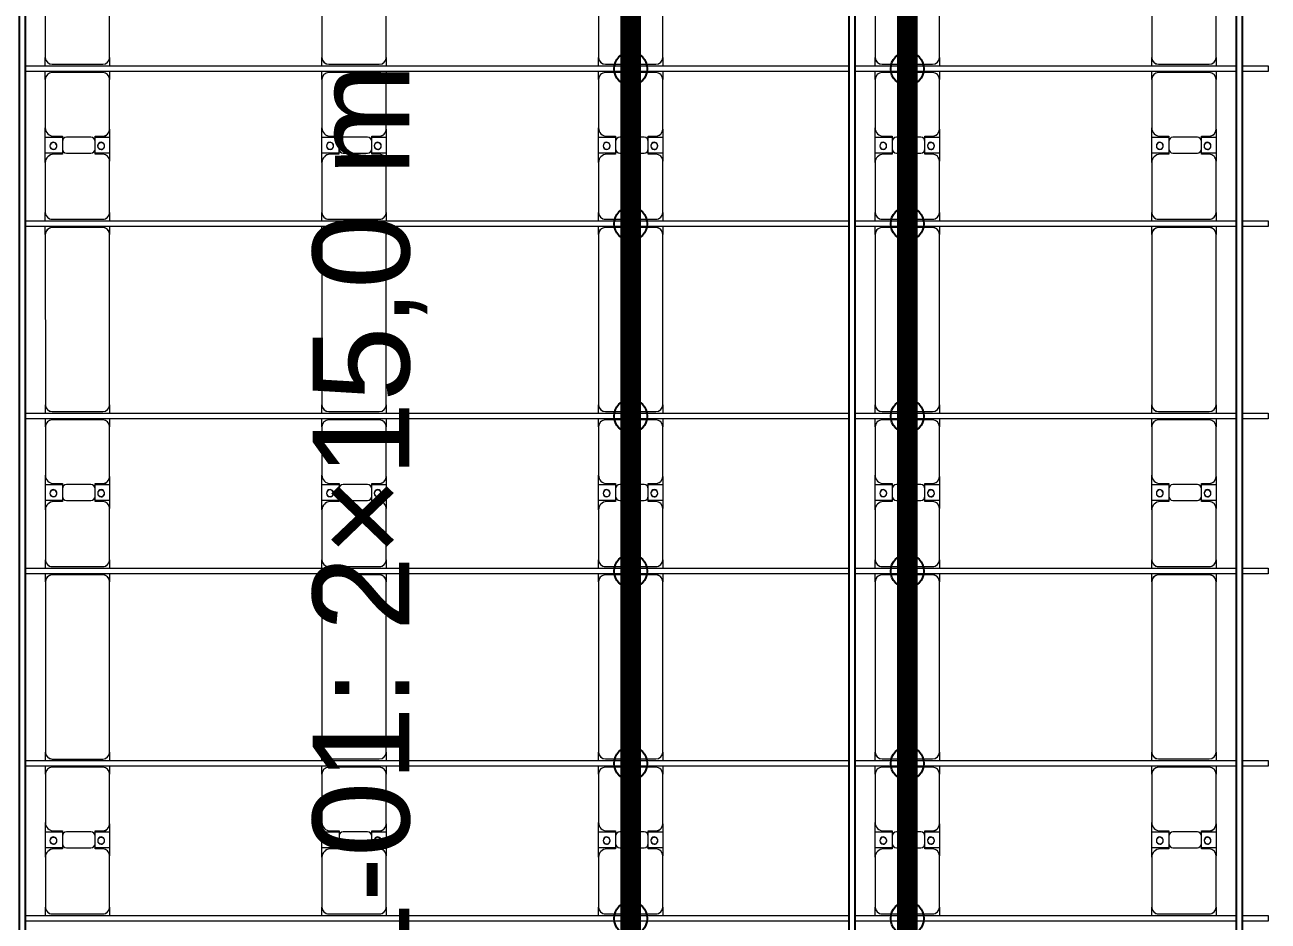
# Model space of a CAD drawing. Header units: millimetres. Extents: x -496478 to -186190, y -204059 to -87354.
# Drawn here: x -299121 to -290132, y -183839 to -177363 of the extents above; entities that cross this region are included whole.
import ezdxf

# ---------------------------------------------------------------- set-up
doc = ezdxf.new("R2010")
doc.units = ezdxf.units.MM
for name, color, linetype, lineweight in [('A-DETL-MBND', 5, 'Continuous', 9), ('A-GENM', 13, 'Continuous', 9), ('S-BEAM', 12, 'Continuous', 9)]:
    doc.layers.add(name, color=color, linetype=linetype, lineweight=lineweight)
doc.layers.add('GC-GHI CHU', color=2, linetype='Continuous')
doc.layers.add('GC-HOP 40x60 GIA CUONG', color=1, linetype='Continuous')
doc.styles.add('GC_VN', font='arial.ttf')

# ---------------------------------------------------------------- blocks, each defined once
blk = doc.blocks.new('Dầm C52 - Dầm C52-24761-BỐ TRÍ KHUNG KẾT CẤU BÈ PIN 01')
at = {"layer": 'S-BEAM', "color": 1}
for p, q in [((-20588.5, -20), (-20588.5, 20)), ((-20588.5, 20), (-20400, 20)), ((-20360, 20), (-17600, 20)), ((-17560, 20), (-11600, 20)), ((-20400, -20), (-20588.5, -20)), ((-17600, -20), (-20360, -20)), ((-11600, -20), (-17560, -20))]:
    blk.add_line(p, q, dxfattribs=at)
blk = doc.blocks.new('Dai phao do pin - DẢI PHAO ĐỠ PIN-V91-BỐ TRÍ KHUNG KẾT CẤU BÈ PIN 01')
at = {"layer": 'A-DETL-MBND', "color": 8}
for p, q in [((3218, 241.6), (3279.7, 241.6)), ((3229.7, 191.6), (3229.7, -173.4)), ((3639.7, 241.6), (3279.7, 241.6)), ((3639.7, 241.6), (3822.2, 241.6)), ((3699.7, 118.2), (3699.7, 181.6)), ((3707.8, 241.6), (3890.3, 241.6)), ((3707.8, 118.2), (3707.8, 241.6)), ((3822.2, 241.6), (3822.2, 118.2)), ((3830.3, 181.6), (3830.3, 118.2)), ((4240.3, 241.6), (3890.3, 241.6)), ((4240.3, 241.6), (4298, 241.6)), ((4290.3, -173.4), (4290.3, 191.6)), ((4338, 241.6), (4399.7, 241.6)), ((4349.7, 191.6), (4349.7, -173.4)), ((5630.3, 241.6), (4399.7, 241.6)), ((5630.3, 241.6), (5688, 241.6)), ((5680.3, -173.4), (5680.3, 191.6)), ((5728, 241.6), (5789.7, 241.6)), ((5739.7, 191.6), (5739.7, -173.4)), ((6149.7, 241.6), (5789.7, 241.6)), ((6149.7, 241.6), (6332.2, 241.6)), ((6209.7, 118.2), (6209.7, 181.6)), ((6217.8, 241.6), (6400.3, 241.6)), ((6217.8, 118.2), (6217.8, 241.6)), ((6332.2, 241.6), (6332.2, 118.2)), ((6340.3, 181.6), (6340.3, 118.2)), ((6750.3, 241.6), (6400.3, 241.6)), ((6750.3, 241.6), (6808, 241.6)), ((6800.3, -173.4), (6800.3, 191.6)), ((6848, 241.6), (6909.7, 241.6)), ((6859.7, 191.6), (6859.7, -173.4)), ((8140.3, 241.6), (6909.7, 241.6)), ((8140.3, 241.6), (8198, 241.6)), ((8190.3, -173.4), (8190.3, 191.6)), ((8238, 241.6), (8299.7, 241.6)), ((8249.7, 191.6), (8249.7, -173.4)), ((8659.7, 241.6), (8299.7, 241.6)), ((8659.7, 241.6), (8842.2, 241.6)), ((8719.7, 118.2), (8719.7, 181.6)), ((8727.8, 241.6), (8910.3, 241.6)), ((8727.8, 118.2), (8727.8, 241.6)), ((8842.2, 241.6), (8842.2, 118.2)), ((8850.3, 181.6), (8850.3, 118.2)), ((9260.3, 241.6), (8910.3, 241.6)), ((9260.3, 241.6), (9318, 241.6)), ((9310.3, -173.4), (9310.3, 191.6)), ((9358, 241.6), (9419.7, 241.6)), ((9369.7, 191.6), (9369.7, -173.4)), ((10650.3, 241.6), (9419.7, 241.6)), ((3792.2, 118.2), (3699.7, 118.2)), ((3830.3, 118.2), (3737.8, 118.2)), ((6302.2, 118.2), (6209.7, 118.2)), ((6340.3, 118.2), (6247.8, 118.2)), ((8812.2, 118.2), (8719.7, 118.2)), ((8850.3, 118.2), (8757.8, 118.2)), ((3707.8, 88.2), (3707.8, -88.2)), ((3822.2, -88.2), (3822.2, 88.2)), ((6217.8, 88.2), (6217.8, -88.2)), ((6332.2, -88.2), (6332.2, 88.2)), ((8727.8, 88.2), (8727.8, -88.2)), ((8842.2, -88.2), (8842.2, 88.2)), ((3699.7, -173.4), (3699.7, -118.2)), ((3699.7, -118.2), (3792.2, -118.2)), ((3707.8, -223.4), (3707.8, -118.2)), ((3737.8, -118.2), (3830.3, -118.2)), ((3822.2, -118.2), (3822.2, -223.4)), ((3830.3, -118.2), (3830.3, -173.4)), ((6209.7, -173.4), (6209.7, -118.2)), ((6209.7, -118.2), (6302.2, -118.2)), ((6217.8, -223.4), (6217.8, -118.2)), ((6247.8, -118.2), (6340.3, -118.2)), ((6332.2, -118.2), (6332.2, -223.4)), ((6340.3, -118.2), (6340.3, -173.4)), ((8719.7, -173.4), (8719.7, -118.2)), ((8719.7, -118.2), (8812.2, -118.2)), ((8727.8, -223.4), (8727.8, -118.2)), ((8757.8, -118.2), (8850.3, -118.2)), ((8842.2, -118.2), (8842.2, -223.4)), ((8850.3, -118.2), (8850.3, -173.4)), ((3279.7, -223.4), (3218, -223.4)), ((3279.7, -223.4), (3649.7, -223.4)), ((3822.2, -223.4), (3649.7, -223.4)), ((3880.3, -223.4), (3707.8, -223.4)), ((3880.3, -223.4), (4240.3, -223.4)), ((4298, -223.4), (4240.3, -223.4)), ((4399.7, -223.4), (4338, -223.4)), ((4399.7, -223.4), (5630.3, -223.4)), ((5688, -223.4), (5630.3, -223.4)), ((5789.7, -223.4), (5728, -223.4)), ((5789.7, -223.4), (6159.7, -223.4)), ((6332.2, -223.4), (6159.7, -223.4)), ((6390.3, -223.4), (6217.8, -223.4)), ((6390.3, -223.4), (6750.3, -223.4)), ((6808, -223.4), (6750.3, -223.4)), ((6909.7, -223.4), (6848, -223.4)), ((6909.7, -223.4), (8140.3, -223.4)), ((8198, -223.4), (8140.3, -223.4)), ((8299.7, -223.4), (8238, -223.4)), ((8299.7, -223.4), (8669.7, -223.4)), ((8842.2, -223.4), (8669.7, -223.4)), ((8900.3, -223.4), (8727.8, -223.4)), ((8900.3, -223.4), (9260.3, -223.4)), ((9318, -223.4), (9260.3, -223.4)), ((9419.7, -223.4), (9358, -223.4)), ((9419.7, -223.4), (10650.3, -223.4))]:
    blk.add_line(p, q, dxfattribs=at)
for centre, radius, start, end in [((3279.7, 191.6), 50, 90, 180), ((3279.7, 191.6), 50, 135, 180), ((3639.7, 181.6), 60, 360, 90), ((3639.7, 181.6), 60, 360, 45), ((3758.6, 183.2), 25, 360, 180), ((3758.6, 183.2), 25, 180, 0), ((3761.4, 183.2), 25, 0, 180), ((3761.4, 183.2), 25, 180, 0), ((3761.4, 183.2), 25, 180, 195), ((3890.3, 181.6), 60, 90, 180), ((3890.3, 181.6), 60, 135, 180), ((4240.3, 191.6), 50, 360, 90), ((4240.3, 191.6), 50, 360, 45), ((4399.7, 191.6), 50, 90, 180), ((4399.7, 191.6), 50, 105, 180), ((5630.3, 191.6), 50, 360, 90), ((5630.3, 191.6), 50, 15, 90), ((5789.7, 191.6), 50, 90, 180), ((5789.7, 191.6), 50, 135, 180), ((6149.7, 181.6), 60, 0, 90), ((6149.7, 181.6), 60, 0, 45), ((6268.6, 183.2), 25, 0, 180), ((6268.6, 183.2), 25, 180, 360), ((6271.4, 183.2), 25, 0, 180), ((6271.4, 183.2), 25, 180, 0), ((6271.4, 183.2), 25, 180, 195), ((6400.3, 181.6), 60, 90, 180), ((6400.3, 181.6), 60, 135, 180), ((6750.3, 191.6), 50, 360, 90), ((6750.3, 191.6), 50, 360, 45), ((6909.7, 191.6), 50, 90, 180), ((6909.7, 191.6), 50, 105, 180), ((8140.3, 191.6), 50, 360, 90), ((8140.3, 191.6), 50, 15, 90), ((8299.7, 191.6), 50, 90, 180), ((8299.7, 191.6), 50, 135, 180), ((8659.7, 181.6), 60, 0, 90), ((8659.7, 181.6), 60, 0, 45), ((8778.6, 183.2), 25, 360, 180), ((8778.6, 183.2), 25, 180, 360), ((8781.4, 183.2), 25, 360, 180), ((8781.4, 183.2), 25, 180, 0), ((8781.4, 183.2), 25, 180, 195), ((8910.3, 181.6), 60, 90, 180), ((8910.3, 181.6), 60, 135, 180), ((9260.3, 191.6), 50, 360, 90), ((9260.3, 191.6), 50, 360, 45), ((9419.7, 191.6), 50, 90, 180), ((9419.7, 191.6), 50, 105, 180), ((3737.8, 88.2), 30, 90, 180), ((3792.2, 88.2), 30, 360, 90), ((6247.8, 88.2), 30, 90, 180), ((6302.2, 88.2), 30, 360, 90), ((8757.8, 88.2), 30, 90, 180), ((8812.2, 88.2), 30, 360, 90), ((3737.8, -88.2), 30, 180, 270), ((3792.2, -88.2), 30, 270, 360), ((6247.8, -88.2), 30, 180, 270), ((6302.2, -88.2), 30, 270, 360), ((8757.8, -88.2), 30, 180, 270), ((8812.2, -88.2), 30, 270, 360), ((3279.7, -173.4), 50, 180, 270), ((3279.7, -173.4), 50, 180, 225), ((3649.7, -173.4), 50, 270, 360), ((3649.7, -173.4), 50, 315, 360), ((3758.6, -161.8), 25, 0, 180), ((3758.6, -161.8), 25, 180, 0), ((3761.4, -161.8), 25, 0, 180), ((3761.4, -161.8), 25, 120, 180), ((3761.4, -161.8), 25, 180, 0), ((3761.4, -161.8), 25, 75, 105), ((3758.6, -161.8), 25, 75, 90), ((3758.6, -161.8), 25, 30, 45), ((3758.6, -161.8), 25, 0, 15), ((3880.3, -173.4), 50, 180, 270), ((3880.3, -173.4), 50, 180, 225), ((4240.3, -173.4), 50, 270, 360), ((4240.3, -173.4), 50, 315, 360), ((4399.7, -173.4), 50, 180, 270), ((4399.7, -173.4), 50, 180, 270), ((5630.3, -173.4), 50, 270, 360), ((5630.3, -173.4), 50, 285, 360), ((5789.7, -173.4), 50, 180, 270), ((5789.7, -173.4), 50, 180, 225), ((6159.7, -173.4), 50, 270, 360), ((6159.7, -173.4), 50, 315, 360), ((6268.6, -161.8), 25, 0, 180), ((6268.6, -161.8), 25, 180, 0), ((6271.4, -161.8), 25, 0, 180), ((6271.4, -161.8), 25, 120, 180), ((6271.4, -161.8), 25, 180, 360), ((6271.4, -161.8), 25, 75, 105), ((6268.6, -161.8), 25, 75, 90), ((6268.6, -161.8), 25, 30, 45), ((6268.6, -161.8), 25, 0, 15), ((6390.3, -173.4), 50, 180, 270), ((6390.3, -173.4), 50, 180, 225), ((6750.3, -173.4), 50, 270, 360), ((6750.3, -173.4), 50, 315, 360), ((6909.7, -173.4), 50, 180, 270), ((6909.7, -173.4), 50, 180, 270), ((8140.3, -173.4), 50, 270, 360), ((8140.3, -173.4), 50, 285, 360), ((8299.7, -173.4), 50, 180, 270), ((8299.7, -173.4), 50, 180, 225), ((8669.7, -173.4), 50, 270, 0), ((8669.7, -173.4), 50, 315, 360), ((8778.6, -161.8), 25, 0, 180), ((8778.6, -161.8), 25, 180, 0), ((8781.4, -161.8), 25, 0, 180), ((8781.4, -161.8), 25, 120, 180), ((8781.4, -161.8), 25, 180, 0), ((8781.4, -161.8), 25, 75, 105), ((8778.6, -161.8), 25, 75, 90), ((8778.6, -161.8), 25, 30, 45), ((8778.6, -161.8), 25, 0, 15), ((8900.3, -173.4), 50, 180, 270), ((8900.3, -173.4), 50, 180, 225), ((9260.3, -173.4), 50, 270, 360), ((9260.3, -173.4), 50, 315, 360), ((9419.7, -173.4), 50, 180, 270), ((9419.7, -173.4), 50, 180, 270)]:
    blk.add_arc(centre, radius, start, end, dxfattribs=at)
blk = doc.blocks.new('Dai phao do pin - DẢI PHAO ĐỠ PIN-V92-BỐ TRÍ KHUNG KẾT CẤU BÈ PIN 01')
at = {"layer": 'A-DETL-MBND', "color": 8}
for p, q in [((3218, 241.6), (3279.7, 241.6)), ((3229.7, 191.6), (3229.7, -173.4)), ((3639.7, 241.6), (3279.7, 241.6)), ((3639.7, 241.6), (3822.2, 241.6)), ((3699.7, 118.2), (3699.7, 181.6)), ((3707.8, 241.6), (3890.3, 241.6)), ((3707.8, 118.2), (3707.8, 241.6)), ((3822.2, 241.6), (3822.2, 118.2)), ((3830.3, 181.6), (3830.3, 118.2)), ((4240.3, 241.6), (3890.3, 241.6)), ((4240.3, 241.6), (4298, 241.6)), ((4290.3, -173.4), (4290.3, 191.6)), ((4338, 241.6), (4399.7, 241.6)), ((4349.7, 191.6), (4349.7, -173.4)), ((5630.3, 241.6), (4399.7, 241.6)), ((5630.3, 241.6), (5688, 241.6)), ((5680.3, -173.4), (5680.3, 191.6)), ((5728, 241.6), (5789.7, 241.6)), ((5739.7, 191.6), (5739.7, -173.4)), ((6149.7, 241.6), (5789.7, 241.6)), ((6149.7, 241.6), (6332.2, 241.6)), ((6209.7, 118.2), (6209.7, 181.6)), ((6217.8, 241.6), (6400.3, 241.6)), ((6217.8, 118.2), (6217.8, 241.6)), ((6332.2, 241.6), (6332.2, 118.2)), ((6340.3, 181.6), (6340.3, 118.2)), ((6750.3, 241.6), (6400.3, 241.6)), ((6750.3, 241.6), (6808, 241.6)), ((6800.3, -173.4), (6800.3, 191.6)), ((6848, 241.6), (6909.7, 241.6)), ((6859.7, 191.6), (6859.7, -173.4)), ((8140.3, 241.6), (6909.7, 241.6)), ((8140.3, 241.6), (8198, 241.6)), ((8190.3, -173.4), (8190.3, 191.6)), ((8238, 241.6), (8299.7, 241.6)), ((8249.7, 191.6), (8249.7, -173.4)), ((8659.7, 241.6), (8299.7, 241.6)), ((8659.7, 241.6), (8842.2, 241.6)), ((8719.7, 118.2), (8719.7, 181.6)), ((8727.8, 241.6), (8910.3, 241.6)), ((8727.8, 118.2), (8727.8, 241.6)), ((8842.2, 241.6), (8842.2, 118.2)), ((8850.3, 181.6), (8850.3, 118.2)), ((9260.3, 241.6), (8910.3, 241.6)), ((9260.3, 241.6), (9318, 241.6)), ((9310.3, -173.4), (9310.3, 191.6)), ((9358, 241.6), (9419.7, 241.6)), ((9369.7, 191.6), (9369.7, -173.4)), ((10650.3, 241.6), (9419.7, 241.6)), ((3792.2, 118.2), (3699.7, 118.2)), ((3830.3, 118.2), (3737.8, 118.2)), ((6302.2, 118.2), (6209.7, 118.2)), ((6340.3, 118.2), (6247.8, 118.2)), ((8812.2, 118.2), (8719.7, 118.2)), ((8850.3, 118.2), (8757.8, 118.2)), ((3707.8, 88.2), (3707.8, -88.2)), ((3822.2, -88.2), (3822.2, 88.2)), ((6217.8, 88.2), (6217.8, -88.2)), ((6332.2, -88.2), (6332.2, 88.2)), ((8727.8, 88.2), (8727.8, -88.2)), ((8842.2, -88.2), (8842.2, 88.2)), ((3699.7, -173.4), (3699.7, -118.2)), ((3699.7, -118.2), (3792.2, -118.2)), ((3707.8, -223.4), (3707.8, -118.2)), ((3737.8, -118.2), (3830.3, -118.2)), ((3822.2, -118.2), (3822.2, -223.4)), ((3830.3, -118.2), (3830.3, -173.4)), ((6209.7, -173.4), (6209.7, -118.2)), ((6209.7, -118.2), (6302.2, -118.2)), ((6217.8, -223.4), (6217.8, -118.2)), ((6247.8, -118.2), (6340.3, -118.2)), ((6332.2, -118.2), (6332.2, -223.4)), ((6340.3, -118.2), (6340.3, -173.4)), ((8719.7, -173.4), (8719.7, -118.2)), ((8719.7, -118.2), (8812.2, -118.2)), ((8727.8, -223.4), (8727.8, -118.2)), ((8757.8, -118.2), (8850.3, -118.2)), ((8842.2, -118.2), (8842.2, -223.4)), ((8850.3, -118.2), (8850.3, -173.4)), ((3279.7, -223.4), (3218, -223.4)), ((3279.7, -223.4), (3649.7, -223.4)), ((3822.2, -223.4), (3649.7, -223.4)), ((3880.3, -223.4), (3707.8, -223.4)), ((3880.3, -223.4), (4240.3, -223.4)), ((4298, -223.4), (4240.3, -223.4)), ((4399.7, -223.4), (4338, -223.4)), ((4399.7, -223.4), (5630.3, -223.4)), ((5688, -223.4), (5630.3, -223.4)), ((5789.7, -223.4), (5728, -223.4)), ((5789.7, -223.4), (6159.7, -223.4)), ((6332.2, -223.4), (6159.7, -223.4)), ((6390.3, -223.4), (6217.8, -223.4)), ((6390.3, -223.4), (6750.3, -223.4)), ((6808, -223.4), (6750.3, -223.4)), ((6909.7, -223.4), (6848, -223.4)), ((6909.7, -223.4), (8140.3, -223.4)), ((8198, -223.4), (8140.3, -223.4)), ((8299.7, -223.4), (8238, -223.4)), ((8299.7, -223.4), (8669.7, -223.4)), ((8842.2, -223.4), (8669.7, -223.4)), ((8900.3, -223.4), (8727.8, -223.4)), ((8900.3, -223.4), (9260.3, -223.4)), ((9318, -223.4), (9260.3, -223.4)), ((9419.7, -223.4), (9358, -223.4)), ((9419.7, -223.4), (10650.3, -223.4))]:
    blk.add_line(p, q, dxfattribs=at)
for centre, radius, start, end in [((3279.7, 191.6), 50, 90, 180), ((3279.7, 191.6), 50, 135, 180), ((3639.7, 181.6), 60, 360, 90), ((3639.7, 181.6), 60, 360, 45), ((3758.6, 183.2), 25, 360, 180), ((3758.6, 183.2), 25, 180, 0), ((3761.4, 183.2), 25, 0, 180), ((3761.4, 183.2), 25, 180, 0), ((3761.4, 183.2), 25, 180, 195), ((3890.3, 181.6), 60, 90, 180), ((3890.3, 181.6), 60, 135, 180), ((4240.3, 191.6), 50, 360, 90), ((4240.3, 191.6), 50, 360, 45), ((4399.7, 191.6), 50, 90, 180), ((4399.7, 191.6), 50, 105, 180), ((5630.3, 191.6), 50, 360, 90), ((5630.3, 191.6), 50, 15, 90), ((5789.7, 191.6), 50, 90, 180), ((5789.7, 191.6), 50, 135, 180), ((6149.7, 181.6), 60, 0, 90), ((6149.7, 181.6), 60, 0, 45), ((6268.6, 183.2), 25, 0, 180), ((6268.6, 183.2), 25, 180, 360), ((6271.4, 183.2), 25, 0, 180), ((6271.4, 183.2), 25, 180, 0), ((6271.4, 183.2), 25, 180, 195), ((6400.3, 181.6), 60, 90, 180), ((6400.3, 181.6), 60, 135, 180), ((6750.3, 191.6), 50, 360, 90), ((6750.3, 191.6), 50, 360, 45), ((6909.7, 191.6), 50, 90, 180), ((6909.7, 191.6), 50, 105, 180), ((8140.3, 191.6), 50, 360, 90), ((8140.3, 191.6), 50, 15, 90), ((8299.7, 191.6), 50, 90, 180), ((8299.7, 191.6), 50, 135, 180), ((8659.7, 181.6), 60, 0, 90), ((8659.7, 181.6), 60, 0, 45), ((8778.6, 183.2), 25, 360, 180), ((8778.6, 183.2), 25, 180, 360), ((8781.4, 183.2), 25, 360, 180), ((8781.4, 183.2), 25, 180, 0), ((8781.4, 183.2), 25, 180, 195), ((8910.3, 181.6), 60, 90, 180), ((8910.3, 181.6), 60, 135, 180), ((9260.3, 191.6), 50, 360, 90), ((9260.3, 191.6), 50, 360, 45), ((9419.7, 191.6), 50, 90, 180), ((9419.7, 191.6), 50, 105, 180), ((3737.8, 88.2), 30, 90, 180), ((3792.2, 88.2), 30, 360, 90), ((6247.8, 88.2), 30, 90, 180), ((6302.2, 88.2), 30, 360, 90), ((8757.8, 88.2), 30, 90, 180), ((8812.2, 88.2), 30, 360, 90), ((3737.8, -88.2), 30, 180, 270), ((3792.2, -88.2), 30, 270, 360), ((6247.8, -88.2), 30, 180, 270), ((6302.2, -88.2), 30, 270, 360), ((8757.8, -88.2), 30, 180, 270), ((8812.2, -88.2), 30, 270, 360), ((3279.7, -173.4), 50, 180, 270), ((3279.7, -173.4), 50, 180, 225), ((3649.7, -173.4), 50, 270, 360), ((3649.7, -173.4), 50, 315, 360), ((3758.6, -161.8), 25, 0, 180), ((3758.6, -161.8), 25, 180, 0), ((3761.4, -161.8), 25, 0, 180), ((3761.4, -161.8), 25, 120, 180), ((3761.4, -161.8), 25, 180, 0), ((3761.4, -161.8), 25, 75, 105), ((3758.6, -161.8), 25, 75, 90), ((3758.6, -161.8), 25, 30, 45), ((3758.6, -161.8), 25, 0, 15), ((3880.3, -173.4), 50, 180, 270), ((3880.3, -173.4), 50, 180, 225), ((4240.3, -173.4), 50, 270, 360), ((4240.3, -173.4), 50, 315, 360), ((4399.7, -173.4), 50, 180, 270), ((4399.7, -173.4), 50, 180, 270), ((5630.3, -173.4), 50, 270, 360), ((5630.3, -173.4), 50, 285, 360), ((5789.7, -173.4), 50, 180, 270), ((5789.7, -173.4), 50, 180, 225), ((6159.7, -173.4), 50, 270, 360), ((6159.7, -173.4), 50, 315, 360), ((6268.6, -161.8), 25, 0, 180), ((6268.6, -161.8), 25, 180, 0), ((6271.4, -161.8), 25, 0, 180), ((6271.4, -161.8), 25, 120, 180), ((6271.4, -161.8), 25, 180, 360), ((6271.4, -161.8), 25, 75, 105), ((6268.6, -161.8), 25, 75, 90), ((6268.6, -161.8), 25, 30, 45), ((6268.6, -161.8), 25, 0, 15), ((6390.3, -173.4), 50, 180, 270), ((6390.3, -173.4), 50, 180, 225), ((6750.3, -173.4), 50, 270, 360), ((6750.3, -173.4), 50, 315, 360), ((6909.7, -173.4), 50, 180, 270), ((6909.7, -173.4), 50, 180, 270), ((8140.3, -173.4), 50, 270, 360), ((8140.3, -173.4), 50, 285, 360), ((8299.7, -173.4), 50, 180, 270), ((8299.7, -173.4), 50, 180, 225), ((8669.7, -173.4), 50, 270, 0), ((8669.7, -173.4), 50, 315, 360), ((8778.6, -161.8), 25, 0, 180), ((8778.6, -161.8), 25, 180, 0), ((8781.4, -161.8), 25, 0, 180), ((8781.4, -161.8), 25, 120, 180), ((8781.4, -161.8), 25, 180, 0), ((8781.4, -161.8), 25, 75, 105), ((8778.6, -161.8), 25, 75, 90), ((8778.6, -161.8), 25, 30, 45), ((8778.6, -161.8), 25, 0, 15), ((8900.3, -173.4), 50, 180, 270), ((8900.3, -173.4), 50, 180, 225), ((9260.3, -173.4), 50, 270, 360), ((9260.3, -173.4), 50, 315, 360), ((9419.7, -173.4), 50, 180, 270), ((9419.7, -173.4), 50, 180, 270)]:
    blk.add_arc(centre, radius, start, end, dxfattribs=at)
blk = doc.blocks.new('Dai phao do pin - DẢI PHAO ĐỠ PIN-V93-BỐ TRÍ KHUNG KẾT CẤU BÈ PIN 01')
at = {"layer": 'A-DETL-MBND', "color": 8}
for p, q in [((3218, 241.6), (3279.7, 241.6)), ((3229.7, 191.6), (3229.7, -173.4)), ((3639.7, 241.6), (3279.7, 241.6)), ((3639.7, 241.6), (3822.2, 241.6)), ((3699.7, 118.2), (3699.7, 181.6)), ((3707.8, 241.6), (3890.3, 241.6)), ((3707.8, 118.2), (3707.8, 241.6)), ((3822.2, 241.6), (3822.2, 118.2)), ((3830.3, 181.6), (3830.3, 118.2)), ((4240.3, 241.6), (3890.3, 241.6)), ((4240.3, 241.6), (4298, 241.6)), ((4290.3, -173.4), (4290.3, 191.6)), ((4338, 241.6), (4399.7, 241.6)), ((4349.7, 191.6), (4349.7, -173.4)), ((5630.3, 241.6), (4399.7, 241.6)), ((5630.3, 241.6), (5688, 241.6)), ((5680.3, -173.4), (5680.3, 191.6)), ((5728, 241.6), (5789.7, 241.6)), ((5739.7, 191.6), (5739.7, -173.4)), ((6149.7, 241.6), (5789.7, 241.6)), ((6149.7, 241.6), (6332.2, 241.6)), ((6209.7, 118.2), (6209.7, 181.6)), ((6217.8, 241.6), (6400.3, 241.6)), ((6217.8, 118.2), (6217.8, 241.6)), ((6332.2, 241.6), (6332.2, 118.2)), ((6340.3, 181.6), (6340.3, 118.2)), ((6750.3, 241.6), (6400.3, 241.6)), ((6750.3, 241.6), (6808, 241.6)), ((6800.3, -173.4), (6800.3, 191.6)), ((6848, 241.6), (6909.7, 241.6)), ((6859.7, 191.6), (6859.7, -173.4)), ((8140.3, 241.6), (6909.7, 241.6)), ((8140.3, 241.6), (8198, 241.6)), ((8190.3, -173.4), (8190.3, 191.6)), ((8238, 241.6), (8299.7, 241.6)), ((8249.7, 191.6), (8249.7, -173.4)), ((8659.7, 241.6), (8299.7, 241.6)), ((8659.7, 241.6), (8842.2, 241.6)), ((8719.7, 118.2), (8719.7, 181.6)), ((8727.8, 241.6), (8910.3, 241.6)), ((8727.8, 118.2), (8727.8, 241.6)), ((8842.2, 241.6), (8842.2, 118.2)), ((8850.3, 181.6), (8850.3, 118.2)), ((9260.3, 241.6), (8910.3, 241.6)), ((9260.3, 241.6), (9318, 241.6)), ((9310.3, -173.4), (9310.3, 191.6)), ((9358, 241.6), (9419.7, 241.6)), ((9369.7, 191.6), (9369.7, -173.4)), ((10650.3, 241.6), (9419.7, 241.6)), ((3792.2, 118.2), (3699.7, 118.2)), ((3830.3, 118.2), (3737.8, 118.2)), ((6302.2, 118.2), (6209.7, 118.2)), ((6340.3, 118.2), (6247.8, 118.2)), ((8812.2, 118.2), (8719.7, 118.2)), ((8850.3, 118.2), (8757.8, 118.2)), ((3707.8, 88.2), (3707.8, -88.2)), ((3822.2, -88.2), (3822.2, 88.2)), ((6217.8, 88.2), (6217.8, -88.2)), ((6332.2, -88.2), (6332.2, 88.2)), ((8727.8, 88.2), (8727.8, -88.2)), ((8842.2, -88.2), (8842.2, 88.2)), ((3699.7, -173.4), (3699.7, -118.2)), ((3699.7, -118.2), (3792.2, -118.2)), ((3707.8, -223.4), (3707.8, -118.2)), ((3737.8, -118.2), (3830.3, -118.2)), ((3822.2, -118.2), (3822.2, -223.4)), ((3830.3, -118.2), (3830.3, -173.4)), ((6209.7, -173.4), (6209.7, -118.2)), ((6209.7, -118.2), (6302.2, -118.2)), ((6217.8, -223.4), (6217.8, -118.2)), ((6247.8, -118.2), (6340.3, -118.2)), ((6332.2, -118.2), (6332.2, -223.4)), ((6340.3, -118.2), (6340.3, -173.4)), ((8719.7, -173.4), (8719.7, -118.2)), ((8719.7, -118.2), (8812.2, -118.2)), ((8727.8, -223.4), (8727.8, -118.2)), ((8757.8, -118.2), (8850.3, -118.2)), ((8842.2, -118.2), (8842.2, -223.4)), ((8850.3, -118.2), (8850.3, -173.4)), ((3279.7, -223.4), (3218, -223.4)), ((3279.7, -223.4), (3649.7, -223.4)), ((3822.2, -223.4), (3649.7, -223.4)), ((3880.3, -223.4), (3707.8, -223.4)), ((3880.3, -223.4), (4240.3, -223.4)), ((4298, -223.4), (4240.3, -223.4)), ((4399.7, -223.4), (4338, -223.4)), ((4399.7, -223.4), (5630.3, -223.4)), ((5688, -223.4), (5630.3, -223.4)), ((5789.7, -223.4), (5728, -223.4)), ((5789.7, -223.4), (6159.7, -223.4)), ((6332.2, -223.4), (6159.7, -223.4)), ((6390.3, -223.4), (6217.8, -223.4)), ((6390.3, -223.4), (6750.3, -223.4)), ((6808, -223.4), (6750.3, -223.4)), ((6909.7, -223.4), (6848, -223.4)), ((6909.7, -223.4), (8140.3, -223.4)), ((8198, -223.4), (8140.3, -223.4)), ((8299.7, -223.4), (8238, -223.4)), ((8299.7, -223.4), (8669.7, -223.4)), ((8842.2, -223.4), (8669.7, -223.4)), ((8900.3, -223.4), (8727.8, -223.4)), ((8900.3, -223.4), (9260.3, -223.4)), ((9318, -223.4), (9260.3, -223.4)), ((9419.7, -223.4), (9358, -223.4)), ((9419.7, -223.4), (10650.3, -223.4))]:
    blk.add_line(p, q, dxfattribs=at)
for centre, radius, start, end in [((3279.7, 191.6), 50, 90, 180), ((3279.7, 191.6), 50, 135, 180), ((3639.7, 181.6), 60, 360, 90), ((3639.7, 181.6), 60, 360, 45), ((3758.6, 183.2), 25, 360, 180), ((3758.6, 183.2), 25, 180, 0), ((3761.4, 183.2), 25, 0, 180), ((3761.4, 183.2), 25, 180, 0), ((3761.4, 183.2), 25, 180, 195), ((3890.3, 181.6), 60, 90, 180), ((3890.3, 181.6), 60, 135, 180), ((4240.3, 191.6), 50, 360, 90), ((4240.3, 191.6), 50, 360, 45), ((4399.7, 191.6), 50, 90, 180), ((4399.7, 191.6), 50, 105, 180), ((5630.3, 191.6), 50, 360, 90), ((5630.3, 191.6), 50, 15, 90), ((5789.7, 191.6), 50, 90, 180), ((5789.7, 191.6), 50, 135, 180), ((6149.7, 181.6), 60, 0, 90), ((6149.7, 181.6), 60, 0, 45), ((6268.6, 183.2), 25, 0, 180), ((6268.6, 183.2), 25, 180, 360), ((6271.4, 183.2), 25, 0, 180), ((6271.4, 183.2), 25, 180, 0), ((6271.4, 183.2), 25, 180, 195), ((6400.3, 181.6), 60, 90, 180), ((6400.3, 181.6), 60, 135, 180), ((6750.3, 191.6), 50, 360, 90), ((6750.3, 191.6), 50, 360, 45), ((6909.7, 191.6), 50, 90, 180), ((6909.7, 191.6), 50, 105, 180), ((8140.3, 191.6), 50, 360, 90), ((8140.3, 191.6), 50, 15, 90), ((8299.7, 191.6), 50, 90, 180), ((8299.7, 191.6), 50, 135, 180), ((8659.7, 181.6), 60, 0, 90), ((8659.7, 181.6), 60, 0, 45), ((8778.6, 183.2), 25, 360, 180), ((8778.6, 183.2), 25, 180, 360), ((8781.4, 183.2), 25, 360, 180), ((8781.4, 183.2), 25, 180, 0), ((8781.4, 183.2), 25, 180, 195), ((8910.3, 181.6), 60, 90, 180), ((8910.3, 181.6), 60, 135, 180), ((9260.3, 191.6), 50, 360, 90), ((9260.3, 191.6), 50, 360, 45), ((9419.7, 191.6), 50, 90, 180), ((9419.7, 191.6), 50, 105, 180), ((3737.8, 88.2), 30, 90, 180), ((3792.2, 88.2), 30, 360, 90), ((6247.8, 88.2), 30, 90, 180), ((6302.2, 88.2), 30, 360, 90), ((8757.8, 88.2), 30, 90, 180), ((8812.2, 88.2), 30, 360, 90), ((3737.8, -88.2), 30, 180, 270), ((3792.2, -88.2), 30, 270, 360), ((6247.8, -88.2), 30, 180, 270), ((6302.2, -88.2), 30, 270, 360), ((8757.8, -88.2), 30, 180, 270), ((8812.2, -88.2), 30, 270, 360), ((3279.7, -173.4), 50, 180, 270), ((3279.7, -173.4), 50, 180, 225), ((3649.7, -173.4), 50, 270, 360), ((3649.7, -173.4), 50, 315, 360), ((3758.6, -161.8), 25, 0, 180), ((3758.6, -161.8), 25, 180, 0), ((3761.4, -161.8), 25, 0, 180), ((3761.4, -161.8), 25, 120, 180), ((3761.4, -161.8), 25, 180, 0), ((3761.4, -161.8), 25, 75, 105), ((3758.6, -161.8), 25, 75, 90), ((3758.6, -161.8), 25, 30, 45), ((3758.6, -161.8), 25, 0, 15), ((3880.3, -173.4), 50, 180, 270), ((3880.3, -173.4), 50, 180, 225), ((4240.3, -173.4), 50, 270, 360), ((4240.3, -173.4), 50, 315, 360), ((4399.7, -173.4), 50, 180, 270), ((4399.7, -173.4), 50, 180, 270), ((5630.3, -173.4), 50, 270, 360), ((5630.3, -173.4), 50, 285, 360), ((5789.7, -173.4), 50, 180, 270), ((5789.7, -173.4), 50, 180, 225), ((6159.7, -173.4), 50, 270, 360), ((6159.7, -173.4), 50, 315, 360), ((6268.6, -161.8), 25, 0, 180), ((6268.6, -161.8), 25, 180, 0), ((6271.4, -161.8), 25, 0, 180), ((6271.4, -161.8), 25, 120, 180), ((6271.4, -161.8), 25, 180, 360), ((6271.4, -161.8), 25, 75, 105), ((6268.6, -161.8), 25, 75, 90), ((6268.6, -161.8), 25, 30, 45), ((6268.6, -161.8), 25, 0, 15), ((6390.3, -173.4), 50, 180, 270), ((6390.3, -173.4), 50, 180, 225), ((6750.3, -173.4), 50, 270, 360), ((6750.3, -173.4), 50, 315, 360), ((6909.7, -173.4), 50, 180, 270), ((6909.7, -173.4), 50, 180, 270), ((8140.3, -173.4), 50, 270, 360), ((8140.3, -173.4), 50, 285, 360), ((8299.7, -173.4), 50, 180, 270), ((8299.7, -173.4), 50, 180, 225), ((8669.7, -173.4), 50, 270, 0), ((8669.7, -173.4), 50, 315, 360), ((8778.6, -161.8), 25, 0, 180), ((8778.6, -161.8), 25, 180, 0), ((8781.4, -161.8), 25, 0, 180), ((8781.4, -161.8), 25, 120, 180), ((8781.4, -161.8), 25, 180, 0), ((8781.4, -161.8), 25, 75, 105), ((8778.6, -161.8), 25, 75, 90), ((8778.6, -161.8), 25, 30, 45), ((8778.6, -161.8), 25, 0, 15), ((8900.3, -173.4), 50, 180, 270), ((8900.3, -173.4), 50, 180, 225), ((9260.3, -173.4), 50, 270, 360), ((9260.3, -173.4), 50, 315, 360), ((9419.7, -173.4), 50, 180, 270), ((9419.7, -173.4), 50, 180, 270)]:
    blk.add_arc(centre, radius, start, end, dxfattribs=at)
blk = doc.blocks.new('Dai phao do pin - DẢI PHAO ĐỠ PIN-V94-BỐ TRÍ KHUNG KẾT CẤU BÈ PIN 01')
at = {"layer": 'A-DETL-MBND', "color": 8}
for p, q in [((3218, 241.6), (3279.7, 241.6)), ((3229.7, 191.6), (3229.7, -173.4)), ((3639.7, 241.6), (3279.7, 241.6)), ((3639.7, 241.6), (3822.2, 241.6)), ((3699.7, 118.2), (3699.7, 181.6)), ((3707.8, 241.6), (3890.3, 241.6)), ((3707.8, 118.2), (3707.8, 241.6)), ((3822.2, 241.6), (3822.2, 118.2)), ((3830.3, 181.6), (3830.3, 118.2)), ((4240.3, 241.6), (3890.3, 241.6)), ((4240.3, 241.6), (4298, 241.6)), ((4290.3, -173.4), (4290.3, 191.6)), ((4338, 241.6), (4399.7, 241.6)), ((4349.7, 191.6), (4349.7, -173.4)), ((5630.3, 241.6), (4399.7, 241.6)), ((5630.3, 241.6), (5688, 241.6)), ((5680.3, -173.4), (5680.3, 191.6)), ((5728, 241.6), (5789.7, 241.6)), ((5739.7, 191.6), (5739.7, -173.4)), ((6149.7, 241.6), (5789.7, 241.6)), ((6149.7, 241.6), (6332.2, 241.6)), ((6209.7, 118.2), (6209.7, 181.6)), ((6217.8, 241.6), (6400.3, 241.6)), ((6217.8, 118.2), (6217.8, 241.6)), ((6332.2, 241.6), (6332.2, 118.2)), ((6340.3, 181.6), (6340.3, 118.2)), ((6750.3, 241.6), (6400.3, 241.6)), ((6750.3, 241.6), (6808, 241.6)), ((6800.3, -173.4), (6800.3, 191.6)), ((6848, 241.6), (6909.7, 241.6)), ((6859.7, 191.6), (6859.7, -173.4)), ((8140.3, 241.6), (6909.7, 241.6)), ((8140.3, 241.6), (8198, 241.6)), ((8190.3, -173.4), (8190.3, 191.6)), ((8238, 241.6), (8299.7, 241.6)), ((8249.7, 191.6), (8249.7, -173.4)), ((8659.7, 241.6), (8299.7, 241.6)), ((8659.7, 241.6), (8842.2, 241.6)), ((8719.7, 118.2), (8719.7, 181.6)), ((8727.8, 241.6), (8910.3, 241.6)), ((8727.8, 118.2), (8727.8, 241.6)), ((8842.2, 241.6), (8842.2, 118.2)), ((8850.3, 181.6), (8850.3, 118.2)), ((9260.3, 241.6), (8910.3, 241.6)), ((9260.3, 241.6), (9318, 241.6)), ((9310.3, -173.4), (9310.3, 191.6)), ((9358, 241.6), (9419.7, 241.6)), ((9369.7, 191.6), (9369.7, -173.4)), ((10650.3, 241.6), (9419.7, 241.6)), ((3792.2, 118.2), (3699.7, 118.2)), ((3830.3, 118.2), (3737.8, 118.2)), ((6302.2, 118.2), (6209.7, 118.2)), ((6340.3, 118.2), (6247.8, 118.2)), ((8812.2, 118.2), (8719.7, 118.2)), ((8850.3, 118.2), (8757.8, 118.2)), ((3707.8, 88.2), (3707.8, -88.2)), ((3822.2, -88.2), (3822.2, 88.2)), ((6217.8, 88.2), (6217.8, -88.2)), ((6332.2, -88.2), (6332.2, 88.2)), ((8727.8, 88.2), (8727.8, -88.2)), ((8842.2, -88.2), (8842.2, 88.2)), ((3699.7, -173.4), (3699.7, -118.2)), ((3699.7, -118.2), (3792.2, -118.2)), ((3707.8, -223.4), (3707.8, -118.2)), ((3737.8, -118.2), (3830.3, -118.2)), ((3822.2, -118.2), (3822.2, -223.4)), ((3830.3, -118.2), (3830.3, -173.4)), ((6209.7, -173.4), (6209.7, -118.2)), ((6209.7, -118.2), (6302.2, -118.2)), ((6217.8, -223.4), (6217.8, -118.2)), ((6247.8, -118.2), (6340.3, -118.2)), ((6332.2, -118.2), (6332.2, -223.4)), ((6340.3, -118.2), (6340.3, -173.4)), ((8719.7, -173.4), (8719.7, -118.2)), ((8719.7, -118.2), (8812.2, -118.2)), ((8727.8, -223.4), (8727.8, -118.2)), ((8757.8, -118.2), (8850.3, -118.2)), ((8842.2, -118.2), (8842.2, -223.4)), ((8850.3, -118.2), (8850.3, -173.4)), ((3279.7, -223.4), (3218, -223.4)), ((3279.7, -223.4), (3649.7, -223.4)), ((3822.2, -223.4), (3649.7, -223.4)), ((3880.3, -223.4), (3707.8, -223.4)), ((3880.3, -223.4), (4240.3, -223.4)), ((4298, -223.4), (4240.3, -223.4)), ((4399.7, -223.4), (4338, -223.4)), ((4399.7, -223.4), (5630.3, -223.4)), ((5688, -223.4), (5630.3, -223.4)), ((5789.7, -223.4), (5728, -223.4)), ((5789.7, -223.4), (6159.7, -223.4)), ((6332.2, -223.4), (6159.7, -223.4)), ((6390.3, -223.4), (6217.8, -223.4)), ((6390.3, -223.4), (6750.3, -223.4)), ((6808, -223.4), (6750.3, -223.4)), ((6909.7, -223.4), (6848, -223.4)), ((6909.7, -223.4), (8140.3, -223.4)), ((8198, -223.4), (8140.3, -223.4)), ((8299.7, -223.4), (8238, -223.4)), ((8299.7, -223.4), (8669.7, -223.4)), ((8842.2, -223.4), (8669.7, -223.4)), ((8900.3, -223.4), (8727.8, -223.4)), ((8900.3, -223.4), (9260.3, -223.4)), ((9318, -223.4), (9260.3, -223.4)), ((9419.7, -223.4), (9358, -223.4)), ((9419.7, -223.4), (10650.3, -223.4))]:
    blk.add_line(p, q, dxfattribs=at)
for centre, radius, start, end in [((3279.7, 191.6), 50, 90, 180), ((3279.7, 191.6), 50, 135, 180), ((3639.7, 181.6), 60, 360, 90), ((3639.7, 181.6), 60, 360, 45), ((3758.6, 183.2), 25, 360, 180), ((3758.6, 183.2), 25, 180, 0), ((3761.4, 183.2), 25, 0, 180), ((3761.4, 183.2), 25, 180, 0), ((3761.4, 183.2), 25, 180, 195), ((3890.3, 181.6), 60, 90, 180), ((3890.3, 181.6), 60, 135, 180), ((4240.3, 191.6), 50, 360, 90), ((4240.3, 191.6), 50, 360, 45), ((4399.7, 191.6), 50, 90, 180), ((4399.7, 191.6), 50, 105, 180), ((5630.3, 191.6), 50, 360, 90), ((5630.3, 191.6), 50, 15, 90), ((5789.7, 191.6), 50, 90, 180), ((5789.7, 191.6), 50, 135, 180), ((6149.7, 181.6), 60, 0, 90), ((6149.7, 181.6), 60, 0, 45), ((6268.6, 183.2), 25, 0, 180), ((6268.6, 183.2), 25, 180, 360), ((6271.4, 183.2), 25, 0, 180), ((6271.4, 183.2), 25, 180, 0), ((6271.4, 183.2), 25, 180, 195), ((6400.3, 181.6), 60, 90, 180), ((6400.3, 181.6), 60, 135, 180), ((6750.3, 191.6), 50, 360, 90), ((6750.3, 191.6), 50, 360, 45), ((6909.7, 191.6), 50, 90, 180), ((6909.7, 191.6), 50, 105, 180), ((8140.3, 191.6), 50, 360, 90), ((8140.3, 191.6), 50, 15, 90), ((8299.7, 191.6), 50, 90, 180), ((8299.7, 191.6), 50, 135, 180), ((8659.7, 181.6), 60, 0, 90), ((8659.7, 181.6), 60, 0, 45), ((8778.6, 183.2), 25, 360, 180), ((8778.6, 183.2), 25, 180, 360), ((8781.4, 183.2), 25, 360, 180), ((8781.4, 183.2), 25, 180, 0), ((8781.4, 183.2), 25, 180, 195), ((8910.3, 181.6), 60, 90, 180), ((8910.3, 181.6), 60, 135, 180), ((9260.3, 191.6), 50, 360, 90), ((9260.3, 191.6), 50, 360, 45), ((9419.7, 191.6), 50, 90, 180), ((9419.7, 191.6), 50, 105, 180), ((3737.8, 88.2), 30, 90, 180), ((3792.2, 88.2), 30, 360, 90), ((6247.8, 88.2), 30, 90, 180), ((6302.2, 88.2), 30, 360, 90), ((8757.8, 88.2), 30, 90, 180), ((8812.2, 88.2), 30, 360, 90), ((3737.8, -88.2), 30, 180, 270), ((3792.2, -88.2), 30, 270, 360), ((6247.8, -88.2), 30, 180, 270), ((6302.2, -88.2), 30, 270, 360), ((8757.8, -88.2), 30, 180, 270), ((8812.2, -88.2), 30, 270, 360), ((3279.7, -173.4), 50, 180, 270), ((3279.7, -173.4), 50, 180, 225), ((3649.7, -173.4), 50, 270, 360), ((3649.7, -173.4), 50, 315, 360), ((3758.6, -161.8), 25, 0, 180), ((3758.6, -161.8), 25, 180, 0), ((3761.4, -161.8), 25, 0, 180), ((3761.4, -161.8), 25, 120, 180), ((3761.4, -161.8), 25, 180, 0), ((3761.4, -161.8), 25, 75, 105), ((3758.6, -161.8), 25, 75, 90), ((3758.6, -161.8), 25, 30, 45), ((3758.6, -161.8), 25, 0, 15), ((3880.3, -173.4), 50, 180, 270), ((3880.3, -173.4), 50, 180, 225), ((4240.3, -173.4), 50, 270, 360), ((4240.3, -173.4), 50, 315, 360), ((4399.7, -173.4), 50, 180, 270), ((4399.7, -173.4), 50, 180, 270), ((5630.3, -173.4), 50, 270, 360), ((5630.3, -173.4), 50, 285, 360), ((5789.7, -173.4), 50, 180, 270), ((5789.7, -173.4), 50, 180, 225), ((6159.7, -173.4), 50, 270, 360), ((6159.7, -173.4), 50, 315, 360), ((6268.6, -161.8), 25, 0, 180), ((6268.6, -161.8), 25, 180, 0), ((6271.4, -161.8), 25, 0, 180), ((6271.4, -161.8), 25, 120, 180), ((6271.4, -161.8), 25, 180, 360), ((6271.4, -161.8), 25, 75, 105), ((6268.6, -161.8), 25, 75, 90), ((6268.6, -161.8), 25, 30, 45), ((6268.6, -161.8), 25, 0, 15), ((6390.3, -173.4), 50, 180, 270), ((6390.3, -173.4), 50, 180, 225), ((6750.3, -173.4), 50, 270, 360), ((6750.3, -173.4), 50, 315, 360), ((6909.7, -173.4), 50, 180, 270), ((6909.7, -173.4), 50, 180, 270), ((8140.3, -173.4), 50, 270, 360), ((8140.3, -173.4), 50, 285, 360), ((8299.7, -173.4), 50, 180, 270), ((8299.7, -173.4), 50, 180, 225), ((8669.7, -173.4), 50, 270, 0), ((8669.7, -173.4), 50, 315, 360), ((8778.6, -161.8), 25, 0, 180), ((8778.6, -161.8), 25, 180, 0), ((8781.4, -161.8), 25, 0, 180), ((8781.4, -161.8), 25, 120, 180), ((8781.4, -161.8), 25, 180, 0), ((8781.4, -161.8), 25, 75, 105), ((8778.6, -161.8), 25, 75, 90), ((8778.6, -161.8), 25, 30, 45), ((8778.6, -161.8), 25, 0, 15), ((8900.3, -173.4), 50, 180, 270), ((8900.3, -173.4), 50, 180, 225), ((9260.3, -173.4), 50, 270, 360), ((9260.3, -173.4), 50, 315, 360), ((9419.7, -173.4), 50, 180, 270), ((9419.7, -173.4), 50, 180, 270)]:
    blk.add_arc(centre, radius, start, end, dxfattribs=at)
blk = doc.blocks.new('Dai phao do pin - DẢI PHAO ĐỠ PIN-V95-BỐ TRÍ KHUNG KẾT CẤU BÈ PIN 01')
at = {"layer": 'A-DETL-MBND', "color": 8}
for p, q in [((3218, 241.6), (3279.7, 241.6)), ((3229.7, 191.6), (3229.7, -173.4)), ((3639.7, 241.6), (3279.7, 241.6)), ((3639.7, 241.6), (3822.2, 241.6)), ((3699.7, 118.2), (3699.7, 181.6)), ((3707.8, 241.6), (3890.3, 241.6)), ((3707.8, 118.2), (3707.8, 241.6)), ((3822.2, 241.6), (3822.2, 118.2)), ((3830.3, 181.6), (3830.3, 118.2)), ((4240.3, 241.6), (3890.3, 241.6)), ((4240.3, 241.6), (4298, 241.6)), ((4290.3, -173.4), (4290.3, 191.6)), ((4338, 241.6), (4399.7, 241.6)), ((4349.7, 191.6), (4349.7, -173.4)), ((5630.3, 241.6), (4399.7, 241.6)), ((5630.3, 241.6), (5688, 241.6)), ((5680.3, -173.4), (5680.3, 191.6)), ((5728, 241.6), (5789.7, 241.6)), ((5739.7, 191.6), (5739.7, -173.4)), ((6149.7, 241.6), (5789.7, 241.6)), ((6149.7, 241.6), (6332.2, 241.6)), ((6209.7, 118.2), (6209.7, 181.6)), ((6217.8, 241.6), (6400.3, 241.6)), ((6217.8, 118.2), (6217.8, 241.6)), ((6332.2, 241.6), (6332.2, 118.2)), ((6340.3, 181.6), (6340.3, 118.2)), ((6750.3, 241.6), (6400.3, 241.6)), ((6750.3, 241.6), (6808, 241.6)), ((6800.3, -173.4), (6800.3, 191.6)), ((6848, 241.6), (6909.7, 241.6)), ((6859.7, 191.6), (6859.7, -173.4)), ((8140.3, 241.6), (6909.7, 241.6)), ((8140.3, 241.6), (8198, 241.6)), ((8190.3, -173.4), (8190.3, 191.6)), ((8238, 241.6), (8299.7, 241.6)), ((8249.7, 191.6), (8249.7, -173.4)), ((8659.7, 241.6), (8299.7, 241.6)), ((8659.7, 241.6), (8842.2, 241.6)), ((8719.7, 118.2), (8719.7, 181.6)), ((8727.8, 241.6), (8910.3, 241.6)), ((8727.8, 118.2), (8727.8, 241.6)), ((8842.2, 241.6), (8842.2, 118.2)), ((8850.3, 181.6), (8850.3, 118.2)), ((9260.3, 241.6), (8910.3, 241.6)), ((9260.3, 241.6), (9318, 241.6)), ((9310.3, -173.4), (9310.3, 191.6)), ((9358, 241.6), (9419.7, 241.6)), ((9369.7, 191.6), (9369.7, -173.4)), ((10650.3, 241.6), (9419.7, 241.6)), ((3792.2, 118.2), (3699.7, 118.2)), ((3830.3, 118.2), (3737.8, 118.2)), ((6302.2, 118.2), (6209.7, 118.2)), ((6340.3, 118.2), (6247.8, 118.2)), ((8812.2, 118.2), (8719.7, 118.2)), ((8850.3, 118.2), (8757.8, 118.2)), ((3707.8, 88.2), (3707.8, -88.2)), ((3822.2, -88.2), (3822.2, 88.2)), ((6217.8, 88.2), (6217.8, -88.2)), ((6332.2, -88.2), (6332.2, 88.2)), ((8727.8, 88.2), (8727.8, -88.2)), ((8842.2, -88.2), (8842.2, 88.2)), ((3699.7, -173.4), (3699.7, -118.2)), ((3699.7, -118.2), (3792.2, -118.2)), ((3707.8, -223.4), (3707.8, -118.2)), ((3737.8, -118.2), (3830.3, -118.2)), ((3822.2, -118.2), (3822.2, -223.4)), ((3830.3, -118.2), (3830.3, -173.4)), ((6209.7, -173.4), (6209.7, -118.2)), ((6209.7, -118.2), (6302.2, -118.2)), ((6217.8, -223.4), (6217.8, -118.2)), ((6247.8, -118.2), (6340.3, -118.2)), ((6332.2, -118.2), (6332.2, -223.4)), ((6340.3, -118.2), (6340.3, -173.4)), ((8719.7, -173.4), (8719.7, -118.2)), ((8719.7, -118.2), (8812.2, -118.2)), ((8727.8, -223.4), (8727.8, -118.2)), ((8757.8, -118.2), (8850.3, -118.2)), ((8842.2, -118.2), (8842.2, -223.4)), ((8850.3, -118.2), (8850.3, -173.4)), ((3279.7, -223.4), (3218, -223.4)), ((3279.7, -223.4), (3649.7, -223.4)), ((3822.2, -223.4), (3649.7, -223.4)), ((3880.3, -223.4), (3707.8, -223.4)), ((3880.3, -223.4), (4240.3, -223.4)), ((4298, -223.4), (4240.3, -223.4)), ((4399.7, -223.4), (4338, -223.4)), ((4399.7, -223.4), (5630.3, -223.4)), ((5688, -223.4), (5630.3, -223.4)), ((5789.7, -223.4), (5728, -223.4)), ((5789.7, -223.4), (6159.7, -223.4)), ((6332.2, -223.4), (6159.7, -223.4)), ((6390.3, -223.4), (6217.8, -223.4)), ((6390.3, -223.4), (6750.3, -223.4)), ((6808, -223.4), (6750.3, -223.4)), ((6909.7, -223.4), (6848, -223.4)), ((6909.7, -223.4), (8140.3, -223.4)), ((8198, -223.4), (8140.3, -223.4)), ((8299.7, -223.4), (8238, -223.4)), ((8299.7, -223.4), (8669.7, -223.4)), ((8842.2, -223.4), (8669.7, -223.4)), ((8900.3, -223.4), (8727.8, -223.4)), ((8900.3, -223.4), (9260.3, -223.4)), ((9318, -223.4), (9260.3, -223.4)), ((9419.7, -223.4), (9358, -223.4)), ((9419.7, -223.4), (10650.3, -223.4))]:
    blk.add_line(p, q, dxfattribs=at)
for centre, radius, start, end in [((3279.7, 191.6), 50, 90, 180), ((3279.7, 191.6), 50, 135, 180), ((3639.7, 181.6), 60, 360, 90), ((3639.7, 181.6), 60, 360, 45), ((3758.6, 183.2), 25, 360, 180), ((3758.6, 183.2), 25, 180, 0), ((3761.4, 183.2), 25, 0, 180), ((3761.4, 183.2), 25, 180, 0), ((3761.4, 183.2), 25, 180, 195), ((3890.3, 181.6), 60, 90, 180), ((3890.3, 181.6), 60, 135, 180), ((4240.3, 191.6), 50, 360, 90), ((4240.3, 191.6), 50, 360, 45), ((4399.7, 191.6), 50, 90, 180), ((4399.7, 191.6), 50, 105, 180), ((5630.3, 191.6), 50, 360, 90), ((5630.3, 191.6), 50, 15, 90), ((5789.7, 191.6), 50, 90, 180), ((5789.7, 191.6), 50, 135, 180), ((6149.7, 181.6), 60, 0, 90), ((6149.7, 181.6), 60, 0, 45), ((6268.6, 183.2), 25, 0, 180), ((6268.6, 183.2), 25, 180, 360), ((6271.4, 183.2), 25, 0, 180), ((6271.4, 183.2), 25, 180, 0), ((6271.4, 183.2), 25, 180, 195), ((6400.3, 181.6), 60, 90, 180), ((6400.3, 181.6), 60, 135, 180), ((6750.3, 191.6), 50, 360, 90), ((6750.3, 191.6), 50, 360, 45), ((6909.7, 191.6), 50, 90, 180), ((6909.7, 191.6), 50, 105, 180), ((8140.3, 191.6), 50, 360, 90), ((8140.3, 191.6), 50, 15, 90), ((8299.7, 191.6), 50, 90, 180), ((8299.7, 191.6), 50, 135, 180), ((8659.7, 181.6), 60, 0, 90), ((8659.7, 181.6), 60, 0, 45), ((8778.6, 183.2), 25, 360, 180), ((8778.6, 183.2), 25, 180, 360), ((8781.4, 183.2), 25, 360, 180), ((8781.4, 183.2), 25, 180, 0), ((8781.4, 183.2), 25, 180, 195), ((8910.3, 181.6), 60, 90, 180), ((8910.3, 181.6), 60, 135, 180), ((9260.3, 191.6), 50, 360, 90), ((9260.3, 191.6), 50, 360, 45), ((9419.7, 191.6), 50, 90, 180), ((9419.7, 191.6), 50, 105, 180), ((3737.8, 88.2), 30, 90, 180), ((3792.2, 88.2), 30, 360, 90), ((6247.8, 88.2), 30, 90, 180), ((6302.2, 88.2), 30, 360, 90), ((8757.8, 88.2), 30, 90, 180), ((8812.2, 88.2), 30, 360, 90), ((3737.8, -88.2), 30, 180, 270), ((3792.2, -88.2), 30, 270, 360), ((6247.8, -88.2), 30, 180, 270), ((6302.2, -88.2), 30, 270, 360), ((8757.8, -88.2), 30, 180, 270), ((8812.2, -88.2), 30, 270, 360), ((3279.7, -173.4), 50, 180, 270), ((3279.7, -173.4), 50, 180, 225), ((3649.7, -173.4), 50, 270, 360), ((3649.7, -173.4), 50, 315, 360), ((3758.6, -161.8), 25, 0, 180), ((3758.6, -161.8), 25, 180, 0), ((3761.4, -161.8), 25, 0, 180), ((3761.4, -161.8), 25, 120, 180), ((3761.4, -161.8), 25, 180, 0), ((3761.4, -161.8), 25, 75, 105), ((3758.6, -161.8), 25, 75, 90), ((3758.6, -161.8), 25, 30, 45), ((3758.6, -161.8), 25, 0, 15), ((3880.3, -173.4), 50, 180, 270), ((3880.3, -173.4), 50, 180, 225), ((4240.3, -173.4), 50, 270, 360), ((4240.3, -173.4), 50, 315, 360), ((4399.7, -173.4), 50, 180, 270), ((4399.7, -173.4), 50, 180, 270), ((5630.3, -173.4), 50, 270, 360), ((5630.3, -173.4), 50, 285, 360), ((5789.7, -173.4), 50, 180, 270), ((5789.7, -173.4), 50, 180, 225), ((6159.7, -173.4), 50, 270, 360), ((6159.7, -173.4), 50, 315, 360), ((6268.6, -161.8), 25, 0, 180), ((6268.6, -161.8), 25, 180, 0), ((6271.4, -161.8), 25, 0, 180), ((6271.4, -161.8), 25, 120, 180), ((6271.4, -161.8), 25, 180, 360), ((6271.4, -161.8), 25, 75, 105), ((6268.6, -161.8), 25, 75, 90), ((6268.6, -161.8), 25, 30, 45), ((6268.6, -161.8), 25, 0, 15), ((6390.3, -173.4), 50, 180, 270), ((6390.3, -173.4), 50, 180, 225), ((6750.3, -173.4), 50, 270, 360), ((6750.3, -173.4), 50, 315, 360), ((6909.7, -173.4), 50, 180, 270), ((6909.7, -173.4), 50, 180, 270), ((8140.3, -173.4), 50, 270, 360), ((8140.3, -173.4), 50, 285, 360), ((8299.7, -173.4), 50, 180, 270), ((8299.7, -173.4), 50, 180, 225), ((8669.7, -173.4), 50, 270, 0), ((8669.7, -173.4), 50, 315, 360), ((8778.6, -161.8), 25, 0, 180), ((8778.6, -161.8), 25, 180, 0), ((8781.4, -161.8), 25, 0, 180), ((8781.4, -161.8), 25, 120, 180), ((8781.4, -161.8), 25, 180, 0), ((8781.4, -161.8), 25, 75, 105), ((8778.6, -161.8), 25, 75, 90), ((8778.6, -161.8), 25, 30, 45), ((8778.6, -161.8), 25, 0, 15), ((8900.3, -173.4), 50, 180, 270), ((8900.3, -173.4), 50, 180, 225), ((9260.3, -173.4), 50, 270, 360), ((9260.3, -173.4), 50, 315, 360), ((9419.7, -173.4), 50, 180, 270), ((9419.7, -173.4), 50, 180, 270)]:
    blk.add_arc(centre, radius, start, end, dxfattribs=at)
blk = doc.blocks.new('Dầm C52 - Hộp 40x60-24824-BỐ TRÍ KHUNG KẾT CẤU BÈ PIN 01')
at = {"layer": 'S-BEAM', "color": 3, "lineweight": 25}
for p, q in [((-47216, 20), (47216, 20)), ((47216, -20), (-47216, -20))]:
    blk.add_line(p, q, dxfattribs=at)
blk = doc.blocks.new('HOBANMONG_BEPIN 1_rvt-1-BỐ TRÍ KHUNG KẾT CẤU BÈ PIN 01')
at = {"layer": 'A-GENM', "lineweight": 9, "rotation": 90.00075860989342}
for name, p in [('Dai phao do pin - DẢI PHAO ĐỠ PIN-V91-BỐ TRÍ KHUNG KẾT CẤU BÈ PIN 01', (-298731.5, -187017.6)), ('Dai phao do pin - DẢI PHAO ĐỠ PIN-V92-BỐ TRÍ KHUNG KẾT CẤU BÈ PIN 01', (-296731.5, -187017.5)), ('Dai phao do pin - DẢI PHAO ĐỠ PIN-V93-BỐ TRÍ KHUNG KẾT CẤU BÈ PIN 01', (-294731.5, -187017.5)), ('Dai phao do pin - DẢI PHAO ĐỠ PIN-V94-BỐ TRÍ KHUNG KẾT CẤU BÈ PIN 01', (-292731.5, -187017.5)), ('Dai phao do pin - DẢI PHAO ĐỠ PIN-V95-BỐ TRÍ KHUNG KẾT CẤU BÈ PIN 01', (-290731.5, -187017.5))]:
    blk.add_blockref(name, p, dxfattribs=at)
at = {"layer": 'S-BEAM', "lineweight": 9}
for name, p, rotation in [('Dầm C52 - Hộp 40x60-24824-BỐ TRÍ KHUNG KẾT CẤU BÈ PIN 01', (-299140.6, -142498), 90.00075860989166), ('Dầm C52 - Hộp 40x60-24824-BỐ TRÍ KHUNG KẾT CẤU BÈ PIN 01', (-293140.6, -142497.9), 90.00075860989166), ('Dầm C52 - Hộp 40x60-24824-BỐ TRÍ KHUNG KẾT CẤU BÈ PIN 01', (-290340.6, -142497.9), 90.00075860989166), ('Dầm C52 - Dầm C52-24761-BỐ TRÍ KHUNG KẾT CẤU BÈ PIN 01', (-310720.1, -177679.7), 180.0007586094741), ('Dầm C52 - Dầm C52-24761-BỐ TRÍ KHUNG KẾT CẤU BÈ PIN 01', (-310720.1, -178799.7), 180.0007586094741), ('Dầm C52 - Dầm C52-24761-BỐ TRÍ KHUNG KẾT CẤU BÈ PIN 01', (-310720.1, -180189.7), 180.0007586094741), ('Dầm C52 - Dầm C52-24761-BỐ TRÍ KHUNG KẾT CẤU BÈ PIN 01', (-310720, -181309.7), 180.0007586094741), ('Dầm C52 - Dầm C52-24761-BỐ TRÍ KHUNG KẾT CẤU BÈ PIN 01', (-310720, -182699.7), 180.0007586094741), ('Dầm C52 - Dầm C52-24761-BỐ TRÍ KHUNG KẾT CẤU BÈ PIN 01', (-310720, -183819.7), 180.0007586094741)]:
    blk.add_blockref(name, p, dxfattribs=dict(at, rotation=rotation))

msp = doc.modelspace()

# ---------------------------------------------------------------- linework, layer by layer
at = {"layer": 'GC-HOP 40x60 GIA CUONG', "const_width": 150}
for points in [[(-294740.7, -189397.2), (-294740.7, -174397.2)], [(-292740.7, -189397.2), (-292740.7, -174397.2)]]:
    msp.add_lwpolyline(points, dxfattribs=at)
at = {"layer": 'GC-HOP 40x60 GIA CUONG'}
for centre in [(-294740.7, -177679.7), (-292740.7, -177679.7), (-294740.7, -178799.7), (-292740.7, -178799.7), (-294740.7, -180189.7), (-292740.7, -180189.7), (-294740.7, -181309.7), (-292740.7, -181309.7), (-294740.7, -182699.7), (-292740.7, -182699.7), (-294740.7, -183819.7), (-292740.7, -183819.7)]:
    msp.add_circle(centre, 120, dxfattribs=at)

# ---------------------------------------------------------------- block references
at = {"lineweight": 5}
msp.add_blockref('HOBANMONG_BEPIN 1_rvt-1-BỐ TRÍ KHUNG KẾT CẤU BÈ PIN 01', (0, 0), dxfattribs=at)

# ---------------------------------------------------------------- texts
at = {"layer": 'GC-GHI CHU', "style": 'GC_VN'}
msp.add_text('B1-01: 2×15,0 m', height=700, rotation=90, dxfattribs=at).set_placement((-296340.7, -184897.2))

doc.saveas('drawing.dxf')
